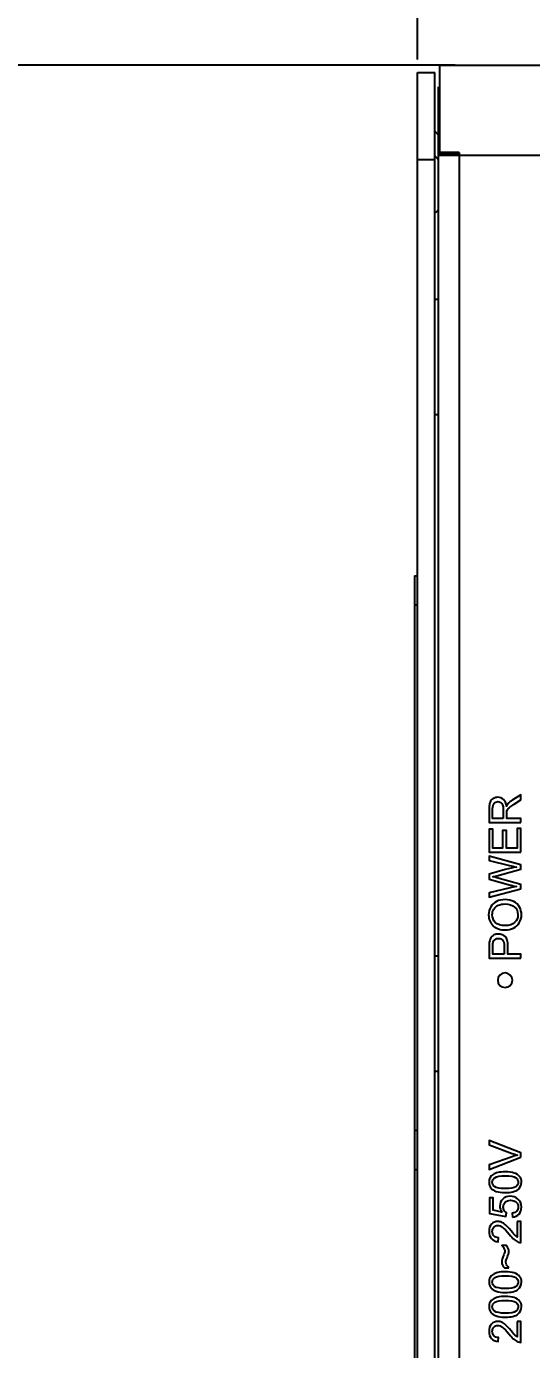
# Model space of a CAD drawing. Header units: millimetres. Extents: x 4086 to 8318, y 123 to 1549.
# Drawn here: x 6817.9 to 6852.5, y 1096.4 to 1187.1 of the extents above; entities that cross this region are included whole.
import ezdxf

# ---------------------------------------------------------------- set-up
doc = ezdxf.new("R2010")
doc.units = ezdxf.units.MM
for name, color, linetype in [('20_ALL_FEATURES', 7, 'Continuous'), ('layer 3', 7, 'Continuous'), ('尺寸', 3, 'Continuous')]:
    doc.layers.add(name, color=color, linetype=linetype)
doc.styles.get("Standard").update_dxf_attribs({"font": ''})
doc.styles.get('Standard').set_extended_font_data('SimSun')
doc.dimstyles.get("Standard").update_dxf_attribs({"dimscale": 6, "dimtxt": 5, "dimasz": 3, "dimexe": 0.18, "dimexo": 0.0625, "dimgap": 0.8, "dimtad": 1, "dimtoh": 1, "dimdec": 1, "dimzin": 0, "dimdsep": 46, "dimtxsty": 'Standard', "dimcen": 0.09, "dimclrd": 256, "dimclre": 256, "dimclrt": 256, "dimadec": 0, "dimazin": 2, "dimtfac": 1, "dimtdec": 1, "dimtofl": 0, "dimtmove": 0, "dimatfit": 3, "dimfxl": 0, "dimtolj": 1, "dimtzin": 0, "dimarcsym": 0})

# ---------------------------------------------------------------- blocks, each defined once
blk = doc.blocks.new('*D78')
at = {"layer": 'Defpoints', "color": 0}
for p in [(6726.061, 1184.425), (6847.623, 1184.425), (6850.142, 1046.425)]:
    blk.add_point(p, dxfattribs=at)
at = {"layer": '尺寸', "lineweight": -2}
for p, q in [((6847.248, 1184.425), (6724.981, 1184.425)), ((6726.061, 1064.425), (6726.061, 1166.425)), ((6849.767, 1046.425), (6724.981, 1046.425))]:
    blk.add_line(p, q, dxfattribs=at)
at = {"layer": '尺寸'}
for points in [[(6729.061, 1166.425), (6723.061, 1166.425), (6726.061, 1184.425)], [(6723.061, 1064.425), (6729.061, 1064.425), (6726.061, 1046.425)]]:
    blk.add_solid(points, dxfattribs=at)
at = {"layer": '尺寸', "insert": (6706.261, 1115.425), "char_height": 30, "attachment_point": 5, "rotation": 90}
blk.add_mtext('\\A1;138.0', dxfattribs=at)
blk = doc.blocks.new('*D79')
at = {"layer": 'Defpoints', "color": 0}
for p in [(6661.111, 1184.425), (6847.623, 1184.425), (6829.673, 1045.425)]:
    blk.add_point(p, dxfattribs=at)
at = {"layer": '尺寸', "lineweight": -2}
for p, q in [((6847.248, 1184.425), (6660.031, 1184.425)), ((6661.111, 1063.425), (6661.111, 1166.425)), ((6829.298, 1045.425), (6660.031, 1045.425))]:
    blk.add_line(p, q, dxfattribs=at)
at = {"layer": '尺寸'}
for points in [[(6664.111, 1166.425), (6658.111, 1166.425), (6661.111, 1184.425)], [(6658.111, 1063.425), (6664.111, 1063.425), (6661.111, 1045.425)]]:
    blk.add_solid(points, dxfattribs=at)
at = {"layer": '尺寸', "insert": (6641.311, 1114.925), "char_height": 30, "attachment_point": 5, "rotation": 90}
blk.add_mtext('\\A1;139.0', dxfattribs=at)
blk = doc.blocks.new('*D80')
at = {"layer": 'Defpoints', "color": 0}
for p in [(7174.673, 1270.563), (6844.673, 1184.425), (7174.673, 1183.925)]:
    blk.add_point(p, dxfattribs=at)
at = {"layer": '尺寸', "lineweight": -2}
for p, q in [((6844.673, 1184.8), (6844.673, 1271.643)), ((7174.673, 1184.3), (7174.673, 1271.643)), ((6862.673, 1270.563), (7156.673, 1270.563))]:
    blk.add_line(p, q, dxfattribs=at)
at = {"layer": '尺寸'}
for points in [[(6862.673, 1273.563), (6862.673, 1267.563), (6844.673, 1270.563)], [(7156.673, 1267.563), (7156.673, 1273.563), (7174.673, 1270.563)]]:
    blk.add_solid(points, dxfattribs=at)
at = {"layer": '尺寸', "insert": (7009.673, 1290.363), "char_height": 30, "attachment_point": 5}
blk.add_mtext('\\A1;330.0', dxfattribs=at)

msp = doc.modelspace()

# ---------------------------------------------------------------- linework, layer by layer
at = {"layer": '20_ALL_FEATURES', "color": 7, "linetype": 'Continuous'}
for p, q in [((6846.173, 1184.425), (6846.173, 1178.425)), ((6846.173, 1184.425), (7173.173, 1184.425)), ((6844.673, 1047.925), (6844.673, 1183.925)), ((6844.673, 1183.925), (6845.873, 1183.925)), ((6845.873, 1054.925), (6845.873, 1183.925)), ((6846.123, 1055.925), (6846.123, 1182.925)), ((6846.123, 1179.625), (6845.898, 1179.85)), ((6846.123, 1177.925), (6845.898, 1178.15)), ((7173.223, 1178.225), (6846.123, 1178.225)), ((6847.523, 1178.425), (6846.173, 1178.425)), ((6846.173, 1178.386), (6847.523, 1178.386)), ((6847.323, 1178.225), (6847.323, 1178.425)), ((6847.523, 1178.425), (6847.523, 1060.425)), ((6845.873, 1177.925), (6844.673, 1177.925)), ((6846.123, 1174.525), (6845.898, 1174.3)), ((6845.873, 1168.375), (6846.123, 1168.375)), ((6845.873, 1160.475), (6846.123, 1160.475)), ((6844.473, 1149.425), (6844.473, 1089.425)), ((6844.473, 1149.425), (6844.673, 1149.425)), ((6844.473, 1147.425), (6844.673, 1147.425)), ((6845.873, 1123.375), (6846.123, 1123.375)), ((6845.873, 1115.475), (6846.123, 1115.475)), ((6844.473, 1111.425), (6844.673, 1111.425)), ((6844.473, 1108.725), (6844.673, 1108.725))]:
    msp.add_line(p, q, dxfattribs=at)
at = {"layer": 'layer 3'}
for points, knots in [([(6851.759, 1132.499), (6851.759, 1132.499), (6849.582, 1132.499), (6849.582, 1132.499), (6849.582, 1132.499), (6849.582, 1132.499), (6849.582, 1133.464), (6849.582, 1133.464), (6849.582, 1133.464), (6849.582, 1133.658), (6849.602, 1133.805), (6849.641, 1133.906), (6849.641, 1133.906), (6849.68, 1134.007), (6849.749, 1134.088), (6849.848, 1134.148), (6849.848, 1134.148), (6849.946, 1134.208), (6850.056, 1134.238), (6850.176, 1134.238), (6850.176, 1134.238), (6850.33, 1134.238), (6850.46, 1134.188), (6850.566, 1134.088), (6850.566, 1134.088), (6850.672, 1133.988), (6850.739, 1133.834), (6850.768, 1133.625), (6850.768, 1133.625), (6850.804, 1133.702), (6850.841, 1133.76), (6850.876, 1133.799), (6850.876, 1133.799), (6850.953, 1133.883), (6851.05, 1133.963), (6851.166, 1134.037), (6851.166, 1134.037), (6851.166, 1134.037), (6851.759, 1134.414), (6851.759, 1134.414), (6851.759, 1134.414), (6851.759, 1134.414), (6851.759, 1134.054), (6851.759, 1134.054), (6851.759, 1134.054), (6851.759, 1134.054), (6851.306, 1133.766), (6851.306, 1133.766), (6851.306, 1133.766), (6851.175, 1133.683), (6851.075, 1133.613), (6851.006, 1133.559), (6851.006, 1133.559), (6850.936, 1133.504), (6850.888, 1133.456), (6850.86, 1133.412), (6850.86, 1133.412), (6850.833, 1133.37), (6850.814, 1133.326), (6850.802, 1133.281), (6850.802, 1133.281), (6850.796, 1133.249), (6850.792, 1133.196), (6850.792, 1133.121), (6850.792, 1133.121), (6850.792, 1133.121), (6850.792, 1132.788), (6850.792, 1132.788), (6850.792, 1132.788), (6850.792, 1132.788), (6851.759, 1132.788), (6851.759, 1132.788), (6851.759, 1132.788), (6851.759, 1132.788), (6851.759, 1132.499), (6851.759, 1132.499)], [0, 0, 0, 0, 0.05, 0.05, 0.05, 0.05, 0.1, 0.1, 0.1, 0.1, 0.15, 0.15, 0.15, 0.15, 0.2, 0.2, 0.2, 0.2, 0.25, 0.25, 0.25, 0.25, 0.3, 0.3, 0.3, 0.3, 0.35, 0.35, 0.35, 0.35, 0.4, 0.4, 0.4, 0.4, 0.45, 0.45, 0.45, 0.45, 0.5, 0.5, 0.5, 0.5, 0.55, 0.55, 0.55, 0.55, 0.6, 0.6, 0.6, 0.6, 0.65, 0.65, 0.65, 0.65, 0.7, 0.7, 0.7, 0.7, 0.75, 0.75, 0.75, 0.75, 0.8, 0.8, 0.8, 0.8, 0.85, 0.85, 0.85, 0.85, 0.9, 0.9, 0.9, 0.9, 1, 1, 1, 1]), ([(6850.543, 1132.788), (6850.543, 1132.788), (6850.543, 1133.406), (6850.543, 1133.406), (6850.543, 1133.406), (6850.543, 1133.538), (6850.529, 1133.64), (6850.502, 1133.714), (6850.502, 1133.714), (6850.475, 1133.788), (6850.431, 1133.844), (6850.371, 1133.882), (6850.371, 1133.882), (6850.311, 1133.921), (6850.246, 1133.94), (6850.176, 1133.94), (6850.176, 1133.94), (6850.073, 1133.94), (6849.988, 1133.903), (6849.922, 1133.829), (6849.922, 1133.829), (6849.855, 1133.754), (6849.822, 1133.636), (6849.822, 1133.476), (6849.822, 1133.476), (6849.822, 1133.476), (6849.822, 1132.788), (6849.822, 1132.788), (6849.822, 1132.788), (6849.822, 1132.788), (6850.543, 1132.788), (6850.543, 1132.788)], [0, 0, 0, 0, 0.111111, 0.111111, 0.111111, 0.111111, 0.222222, 0.222222, 0.222222, 0.222222, 0.333333, 0.333333, 0.333333, 0.333333, 0.444444, 0.444444, 0.444444, 0.444444, 0.555556, 0.555556, 0.555556, 0.555556, 0.666667, 0.666667, 0.666667, 0.666667, 0.777778, 0.777778, 0.777778, 0.777778, 1, 1, 1, 1]), ([(6851.759, 1130.471), (6851.759, 1130.471), (6849.582, 1130.471), (6849.582, 1130.471), (6849.582, 1130.471), (6849.582, 1130.471), (6849.582, 1132.043), (6849.582, 1132.043), (6849.582, 1132.043), (6849.582, 1132.043), (6849.838, 1132.043), (6849.838, 1132.043), (6849.838, 1132.043), (6849.838, 1132.043), (6849.838, 1130.76), (6849.838, 1130.76), (6849.838, 1130.76), (6849.838, 1130.76), (6850.506, 1130.76), (6850.506, 1130.76), (6850.506, 1130.76), (6850.506, 1130.76), (6850.506, 1131.961), (6850.506, 1131.961), (6850.506, 1131.961), (6850.506, 1131.961), (6850.762, 1131.961), (6850.762, 1131.961), (6850.762, 1131.961), (6850.762, 1131.961), (6850.762, 1130.76), (6850.762, 1130.76), (6850.762, 1130.76), (6850.762, 1130.76), (6851.504, 1130.76), (6851.504, 1130.76), (6851.504, 1130.76), (6851.504, 1130.76), (6851.504, 1132.094), (6851.504, 1132.094), (6851.504, 1132.094), (6851.504, 1132.094), (6851.759, 1132.094), (6851.759, 1132.094), (6851.759, 1132.094), (6851.759, 1132.094), (6851.759, 1130.471), (6851.759, 1130.471)], [0, 0, 0, 0, 0.076923, 0.076923, 0.076923, 0.076923, 0.153846, 0.153846, 0.153846, 0.153846, 0.230769, 0.230769, 0.230769, 0.230769, 0.307692, 0.307692, 0.307692, 0.307692, 0.384615, 0.384615, 0.384615, 0.384615, 0.461538, 0.461538, 0.461538, 0.461538, 0.538462, 0.538462, 0.538462, 0.538462, 0.615385, 0.615385, 0.615385, 0.615385, 0.692308, 0.692308, 0.692308, 0.692308, 0.769231, 0.769231, 0.769231, 0.769231, 0.846154, 0.846154, 0.846154, 0.846154, 1, 1, 1, 1]), ([(6851.759, 1127.97), (6851.759, 1127.97), (6849.582, 1127.397), (6849.582, 1127.397), (6849.582, 1127.397), (6849.582, 1127.397), (6849.582, 1127.696), (6849.582, 1127.696), (6849.582, 1127.696), (6849.582, 1127.696), (6851.01, 1128.023), (6851.01, 1128.023), (6851.01, 1128.023), (6851.159, 1128.058), (6851.308, 1128.089), (6851.455, 1128.116), (6851.455, 1128.116), (6851.222, 1128.174), (6851.089, 1128.207), (6851.053, 1128.217), (6851.053, 1128.217), (6851.053, 1128.217), (6849.582, 1128.628), (6849.582, 1128.628), (6849.582, 1128.628), (6849.582, 1128.628), (6849.582, 1128.975), (6849.582, 1128.975), (6849.582, 1128.975), (6849.582, 1128.975), (6850.684, 1129.287), (6850.684, 1129.287), (6850.684, 1129.287), (6850.958, 1129.364), (6851.215, 1129.421), (6851.455, 1129.457), (6851.455, 1129.457), (6851.317, 1129.486), (6851.16, 1129.523), (6850.982, 1129.568), (6850.982, 1129.568), (6850.982, 1129.568), (6849.582, 1129.908), (6849.582, 1129.908), (6849.582, 1129.908), (6849.582, 1129.908), (6849.582, 1130.198), (6849.582, 1130.198), (6849.582, 1130.198), (6849.582, 1130.198), (6851.759, 1129.602), (6851.759, 1129.602), (6851.759, 1129.602), (6851.759, 1129.602), (6851.759, 1129.321), (6851.759, 1129.321), (6851.759, 1129.321), (6851.759, 1129.321), (6850.101, 1128.865), (6850.101, 1128.865), (6850.101, 1128.865), (6849.962, 1128.826), (6849.877, 1128.803), (6849.845, 1128.794), (6849.845, 1128.794), (6849.944, 1128.77), (6850.03, 1128.747), (6850.1, 1128.728), (6850.1, 1128.728), (6850.1, 1128.728), (6851.759, 1128.271), (6851.759, 1128.271), (6851.759, 1128.271), (6851.759, 1128.271), (6851.759, 1127.97), (6851.759, 1127.97)], [0, 0, 0, 0, 0.05, 0.05, 0.05, 0.05, 0.1, 0.1, 0.1, 0.1, 0.15, 0.15, 0.15, 0.15, 0.2, 0.2, 0.2, 0.2, 0.25, 0.25, 0.25, 0.25, 0.3, 0.3, 0.3, 0.3, 0.35, 0.35, 0.35, 0.35, 0.4, 0.4, 0.4, 0.4, 0.45, 0.45, 0.45, 0.45, 0.5, 0.5, 0.5, 0.5, 0.55, 0.55, 0.55, 0.55, 0.6, 0.6, 0.6, 0.6, 0.65, 0.65, 0.65, 0.65, 0.7, 0.7, 0.7, 0.7, 0.75, 0.75, 0.75, 0.75, 0.8, 0.8, 0.8, 0.8, 0.85, 0.85, 0.85, 0.85, 0.9, 0.9, 0.9, 0.9, 1, 1, 1, 1]), ([(6850.7, 1125.142), (6850.339, 1125.142), (6850.056, 1125.239), (6849.852, 1125.433), (6849.852, 1125.433), (6849.647, 1125.627), (6849.546, 1125.878), (6849.546, 1126.185), (6849.546, 1126.185), (6849.546, 1126.386), (6849.594, 1126.567), (6849.689, 1126.728), (6849.689, 1126.728), (6849.785, 1126.889), (6849.919, 1127.013), (6850.091, 1127.097), (6850.091, 1127.097), (6850.262, 1127.182), (6850.457, 1127.224), (6850.674, 1127.224), (6850.674, 1127.224), (6850.895, 1127.224), (6851.092, 1127.18), (6851.266, 1127.091), (6851.266, 1127.091), (6851.44, 1127.001), (6851.572, 1126.875), (6851.661, 1126.712), (6851.661, 1126.712), (6851.751, 1126.548), (6851.796, 1126.372), (6851.796, 1126.183), (6851.796, 1126.183), (6851.796, 1125.978), (6851.746, 1125.795), (6851.647, 1125.633), (6851.647, 1125.633), (6851.548, 1125.472), (6851.413, 1125.349), (6851.242, 1125.266), (6851.242, 1125.266), (6851.071, 1125.183), (6850.891, 1125.142), (6850.7, 1125.142)], [0, 0, 0, 0, 0.083333, 0.083333, 0.083333, 0.083333, 0.166667, 0.166667, 0.166667, 0.166667, 0.25, 0.25, 0.25, 0.25, 0.333333, 0.333333, 0.333333, 0.333333, 0.416667, 0.416667, 0.416667, 0.416667, 0.5, 0.5, 0.5, 0.5, 0.583333, 0.583333, 0.583333, 0.583333, 0.666667, 0.666667, 0.666667, 0.666667, 0.75, 0.75, 0.75, 0.75, 0.833333, 0.833333, 0.833333, 0.833333, 1, 1, 1, 1]), ([(6850.705, 1125.44), (6850.967, 1125.44), (6851.173, 1125.51), (6851.323, 1125.651), (6851.323, 1125.651), (6851.474, 1125.792), (6851.549, 1125.969), (6851.549, 1126.181), (6851.549, 1126.181), (6851.549, 1126.398), (6851.473, 1126.576), (6851.321, 1126.717), (6851.321, 1126.717), (6851.169, 1126.857), (6850.953, 1126.926), (6850.674, 1126.926), (6850.674, 1126.926), (6850.497, 1126.926), (6850.342, 1126.897), (6850.21, 1126.837), (6850.21, 1126.837), (6850.079, 1126.777), (6849.976, 1126.689), (6849.904, 1126.574), (6849.904, 1126.574), (6849.831, 1126.459), (6849.795, 1126.33), (6849.795, 1126.186), (6849.795, 1126.186), (6849.795, 1125.982), (6849.865, 1125.807), (6850.005, 1125.66), (6850.005, 1125.66), (6850.145, 1125.513), (6850.378, 1125.44), (6850.705, 1125.44)], [0, 0, 0, 0, 0.1, 0.1, 0.1, 0.1, 0.2, 0.2, 0.2, 0.2, 0.3, 0.3, 0.3, 0.3, 0.4, 0.4, 0.4, 0.4, 0.5, 0.5, 0.5, 0.5, 0.6, 0.6, 0.6, 0.6, 0.7, 0.7, 0.7, 0.7, 0.8, 0.8, 0.8, 0.8, 1, 1, 1, 1]), ([(6851.759, 1123.202), (6851.759, 1123.202), (6849.582, 1123.202), (6849.582, 1123.202), (6849.582, 1123.202), (6849.582, 1123.202), (6849.582, 1124.024), (6849.582, 1124.024), (6849.582, 1124.024), (6849.582, 1124.168), (6849.589, 1124.279), (6849.603, 1124.355), (6849.603, 1124.355), (6849.621, 1124.462), (6849.655, 1124.552), (6849.704, 1124.624), (6849.704, 1124.624), (6849.754, 1124.697), (6849.824, 1124.755), (6849.914, 1124.799), (6849.914, 1124.799), (6850.004, 1124.843), (6850.102, 1124.865), (6850.21, 1124.865), (6850.21, 1124.865), (6850.395, 1124.865), (6850.551, 1124.806), (6850.679, 1124.688), (6850.679, 1124.688), (6850.807, 1124.571), (6850.871, 1124.357), (6850.871, 1124.049), (6850.871, 1124.049), (6850.871, 1124.049), (6850.871, 1123.491), (6850.871, 1123.491), (6850.871, 1123.491), (6850.871, 1123.491), (6851.759, 1123.491), (6851.759, 1123.491), (6851.759, 1123.491), (6851.759, 1123.491), (6851.759, 1123.202), (6851.759, 1123.202)], [0, 0, 0, 0, 0.083333, 0.083333, 0.083333, 0.083333, 0.166667, 0.166667, 0.166667, 0.166667, 0.25, 0.25, 0.25, 0.25, 0.333333, 0.333333, 0.333333, 0.333333, 0.416667, 0.416667, 0.416667, 0.416667, 0.5, 0.5, 0.5, 0.5, 0.583333, 0.583333, 0.583333, 0.583333, 0.666667, 0.666667, 0.666667, 0.666667, 0.75, 0.75, 0.75, 0.75, 0.833333, 0.833333, 0.833333, 0.833333, 1, 1, 1, 1]), ([(6850.616, 1123.491), (6850.616, 1123.491), (6850.616, 1124.053), (6850.616, 1124.053), (6850.616, 1124.053), (6850.616, 1124.24), (6850.581, 1124.371), (6850.512, 1124.45), (6850.512, 1124.45), (6850.443, 1124.528), (6850.345, 1124.567), (6850.219, 1124.567), (6850.219, 1124.567), (6850.128, 1124.567), (6850.05, 1124.544), (6849.985, 1124.498), (6849.985, 1124.498), (6849.921, 1124.452), (6849.878, 1124.391), (6849.857, 1124.316), (6849.857, 1124.316), (6849.844, 1124.268), (6849.838, 1124.178), (6849.838, 1124.048), (6849.838, 1124.048), (6849.838, 1124.048), (6849.838, 1123.491), (6849.838, 1123.491), (6849.838, 1123.491), (6849.838, 1123.491), (6850.616, 1123.491), (6850.616, 1123.491)], [0, 0, 0, 0, 0.111111, 0.111111, 0.111111, 0.111111, 0.222222, 0.222222, 0.222222, 0.222222, 0.333333, 0.333333, 0.333333, 0.333333, 0.444444, 0.444444, 0.444444, 0.444444, 0.555556, 0.555556, 0.555556, 0.555556, 0.666667, 0.666667, 0.666667, 0.666667, 0.777778, 0.777778, 0.777778, 0.777778, 1, 1, 1, 1]), ([(6851.759, 1109.564), (6851.759, 1109.564), (6849.582, 1108.723), (6849.582, 1108.723), (6849.582, 1108.723), (6849.582, 1108.723), (6849.582, 1109.035), (6849.582, 1109.035), (6849.582, 1109.035), (6849.582, 1109.035), (6851.164, 1109.601), (6851.164, 1109.601), (6851.164, 1109.601), (6851.291, 1109.646), (6851.409, 1109.684), (6851.52, 1109.715), (6851.52, 1109.715), (6851.401, 1109.748), (6851.283, 1109.787), (6851.164, 1109.832), (6851.164, 1109.832), (6851.164, 1109.832), (6849.582, 1110.419), (6849.582, 1110.419), (6849.582, 1110.419), (6849.582, 1110.419), (6849.582, 1110.713), (6849.582, 1110.713), (6849.582, 1110.713), (6849.582, 1110.713), (6851.759, 1109.864), (6851.759, 1109.864), (6851.759, 1109.864), (6851.759, 1109.864), (6851.759, 1109.564), (6851.759, 1109.564)], [0, 0, 0, 0, 0.1, 0.1, 0.1, 0.1, 0.2, 0.2, 0.2, 0.2, 0.3, 0.3, 0.3, 0.3, 0.4, 0.4, 0.4, 0.4, 0.5, 0.5, 0.5, 0.5, 0.6, 0.6, 0.6, 0.6, 0.7, 0.7, 0.7, 0.7, 0.8, 0.8, 0.8, 0.8, 1, 1, 1, 1]), ([(6850.685, 1107.146), (6850.428, 1107.146), (6850.22, 1107.173), (6850.063, 1107.226), (6850.063, 1107.226), (6849.905, 1107.279), (6849.784, 1107.357), (6849.7, 1107.462), (6849.7, 1107.462), (6849.615, 1107.566), (6849.573, 1107.697), (6849.573, 1107.855), (6849.573, 1107.855), (6849.573, 1107.971), (6849.596, 1108.074), (6849.643, 1108.163), (6849.643, 1108.163), (6849.691, 1108.251), (6849.758, 1108.324), (6849.847, 1108.38), (6849.847, 1108.38), (6849.935, 1108.437), (6850.043, 1108.482), (6850.17, 1108.514), (6850.17, 1108.514), (6850.298, 1108.547), (6850.469, 1108.563), (6850.685, 1108.563), (6850.685, 1108.563), (6850.94, 1108.563), (6851.147, 1108.537), (6851.304, 1108.485), (6851.304, 1108.485), (6851.462, 1108.433), (6851.583, 1108.354), (6851.668, 1108.25), (6851.668, 1108.25), (6851.753, 1108.146), (6851.796, 1108.014), (6851.796, 1107.855), (6851.796, 1107.855), (6851.796, 1107.646), (6851.721, 1107.481), (6851.572, 1107.361), (6851.572, 1107.361), (6851.389, 1107.218), (6851.094, 1107.146), (6850.685, 1107.146)], [0, 0, 0, 0, 0.076923, 0.076923, 0.076923, 0.076923, 0.153846, 0.153846, 0.153846, 0.153846, 0.230769, 0.230769, 0.230769, 0.230769, 0.307692, 0.307692, 0.307692, 0.307692, 0.384615, 0.384615, 0.384615, 0.384615, 0.461538, 0.461538, 0.461538, 0.461538, 0.538462, 0.538462, 0.538462, 0.538462, 0.615385, 0.615385, 0.615385, 0.615385, 0.692308, 0.692308, 0.692308, 0.692308, 0.769231, 0.769231, 0.769231, 0.769231, 0.846154, 0.846154, 0.846154, 0.846154, 1, 1, 1, 1]), ([(6850.686, 1107.42), (6851.044, 1107.42), (6851.282, 1107.462), (6851.4, 1107.545), (6851.4, 1107.545), (6851.518, 1107.629), (6851.577, 1107.732), (6851.577, 1107.855), (6851.577, 1107.855), (6851.577, 1107.978), (6851.517, 1108.081), (6851.399, 1108.165), (6851.399, 1108.165), (6851.281, 1108.248), (6851.043, 1108.29), (6850.686, 1108.29), (6850.686, 1108.29), (6850.328, 1108.29), (6850.089, 1108.248), (6849.972, 1108.165), (6849.972, 1108.165), (6849.854, 1108.081), (6849.795, 1107.977), (6849.795, 1107.852), (6849.795, 1107.852), (6849.795, 1107.729), (6849.847, 1107.631), (6849.951, 1107.557), (6849.951, 1107.557), (6850.083, 1107.466), (6850.329, 1107.42), (6850.686, 1107.42)], [0, 0, 0, 0, 0.111111, 0.111111, 0.111111, 0.111111, 0.222222, 0.222222, 0.222222, 0.222222, 0.333333, 0.333333, 0.333333, 0.333333, 0.444444, 0.444444, 0.444444, 0.444444, 0.555556, 0.555556, 0.555556, 0.555556, 0.666667, 0.666667, 0.666667, 0.666667, 0.777778, 0.777778, 0.777778, 0.777778, 1, 1, 1, 1]), ([(6851.188, 1105.455), (6851.188, 1105.455), (6851.166, 1105.735), (6851.166, 1105.735), (6851.166, 1105.735), (6851.302, 1105.756), (6851.405, 1105.804), (6851.474, 1105.879), (6851.474, 1105.879), (6851.542, 1105.954), (6851.577, 1106.046), (6851.577, 1106.154), (6851.577, 1106.154), (6851.577, 1106.284), (6851.528, 1106.393), (6851.431, 1106.482), (6851.431, 1106.482), (6851.334, 1106.57), (6851.205, 1106.614), (6851.045, 1106.614), (6851.045, 1106.614), (6850.893, 1106.614), (6850.772, 1106.572), (6850.684, 1106.487), (6850.684, 1106.487), (6850.596, 1106.403), (6850.552, 1106.291), (6850.552, 1106.151), (6850.552, 1106.151), (6850.552, 1106.065), (6850.572, 1105.987), (6850.611, 1105.918), (6850.611, 1105.918), (6850.651, 1105.85), (6850.702, 1105.796), (6850.765, 1105.756), (6850.765, 1105.756), (6850.765, 1105.756), (6850.728, 1105.504), (6850.728, 1105.504), (6850.728, 1105.504), (6850.728, 1105.504), (6849.609, 1105.714), (6849.609, 1105.714), (6849.609, 1105.714), (6849.609, 1105.714), (6849.609, 1106.793), (6849.609, 1106.793), (6849.609, 1106.793), (6849.609, 1106.793), (6849.865, 1106.793), (6849.865, 1106.793), (6849.865, 1106.793), (6849.865, 1106.793), (6849.865, 1105.927), (6849.865, 1105.927), (6849.865, 1105.927), (6849.865, 1105.927), (6850.452, 1105.811), (6850.452, 1105.811), (6850.452, 1105.811), (6850.36, 1105.942), (6850.315, 1106.078), (6850.315, 1106.221), (6850.315, 1106.221), (6850.315, 1106.411), (6850.381, 1106.571), (6850.512, 1106.701), (6850.512, 1106.701), (6850.644, 1106.831), (6850.814, 1106.897), (6851.02, 1106.897), (6851.02, 1106.897), (6851.217, 1106.897), (6851.388, 1106.839), (6851.531, 1106.725), (6851.531, 1106.725), (6851.707, 1106.586), (6851.796, 1106.395), (6851.796, 1106.154), (6851.796, 1106.154), (6851.796, 1105.956), (6851.74, 1105.795), (6851.629, 1105.67), (6851.629, 1105.67), (6851.518, 1105.545), (6851.371, 1105.473), (6851.188, 1105.455)], [0, 0, 0, 0, 0.043478, 0.043478, 0.043478, 0.043478, 0.086957, 0.086957, 0.086957, 0.086957, 0.130435, 0.130435, 0.130435, 0.130435, 0.173913, 0.173913, 0.173913, 0.173913, 0.217391, 0.217391, 0.217391, 0.217391, 0.26087, 0.26087, 0.26087, 0.26087, 0.304348, 0.304348, 0.304348, 0.304348, 0.347826, 0.347826, 0.347826, 0.347826, 0.391304, 0.391304, 0.391304, 0.391304, 0.434783, 0.434783, 0.434783, 0.434783, 0.478261, 0.478261, 0.478261, 0.478261, 0.521739, 0.521739, 0.521739, 0.521739, 0.565217, 0.565217, 0.565217, 0.565217, 0.608696, 0.608696, 0.608696, 0.608696, 0.652174, 0.652174, 0.652174, 0.652174, 0.695652, 0.695652, 0.695652, 0.695652, 0.73913, 0.73913, 0.73913, 0.73913, 0.782609, 0.782609, 0.782609, 0.782609, 0.826087, 0.826087, 0.826087, 0.826087, 0.869565, 0.869565, 0.869565, 0.869565, 0.913043, 0.913043, 0.913043, 0.913043, 1, 1, 1, 1]), ([(6851.504, 1105.166), (6851.504, 1105.166), (6851.759, 1105.166), (6851.759, 1105.166), (6851.759, 1105.166), (6851.759, 1105.166), (6851.759, 1103.725), (6851.759, 1103.725), (6851.759, 1103.725), (6851.695, 1103.723), (6851.633, 1103.734), (6851.573, 1103.756), (6851.573, 1103.756), (6851.475, 1103.793), (6851.379, 1103.853), (6851.284, 1103.934), (6851.284, 1103.934), (6851.189, 1104.016), (6851.08, 1104.132), (6850.955, 1104.284), (6850.955, 1104.284), (6850.761, 1104.52), (6850.608, 1104.68), (6850.494, 1104.763), (6850.494, 1104.763), (6850.381, 1104.847), (6850.273, 1104.889), (6850.172, 1104.889), (6850.172, 1104.889), (6850.066, 1104.889), (6849.977, 1104.851), (6849.904, 1104.775), (6849.904, 1104.775), (6849.831, 1104.699), (6849.795, 1104.6), (6849.795, 1104.478), (6849.795, 1104.478), (6849.795, 1104.349), (6849.833, 1104.245), (6849.91, 1104.168), (6849.91, 1104.168), (6849.987, 1104.09), (6850.093, 1104.051), (6850.23, 1104.05), (6850.23, 1104.05), (6850.23, 1104.05), (6850.202, 1103.777), (6850.202, 1103.777), (6850.202, 1103.777), (6849.998, 1103.795), (6849.842, 1103.866), (6849.734, 1103.989), (6849.734, 1103.989), (6849.627, 1104.112), (6849.573, 1104.277), (6849.573, 1104.484), (6849.573, 1104.484), (6849.573, 1104.693), (6849.631, 1104.859), (6849.747, 1104.98), (6849.747, 1104.98), (6849.863, 1105.102), (6850.007, 1105.163), (6850.178, 1105.163), (6850.178, 1105.163), (6850.265, 1105.163), (6850.351, 1105.145), (6850.435, 1105.109), (6850.435, 1105.109), (6850.52, 1105.074), (6850.608, 1105.015), (6850.701, 1104.932), (6850.701, 1104.932), (6850.794, 1104.849), (6850.922, 1104.712), (6851.085, 1104.52), (6851.085, 1104.52), (6851.219, 1104.359), (6851.311, 1104.256), (6851.359, 1104.21), (6851.359, 1104.21), (6851.407, 1104.165), (6851.455, 1104.127), (6851.504, 1104.097), (6851.504, 1104.097), (6851.504, 1104.097), (6851.504, 1105.166), (6851.504, 1105.166)], [0, 0, 0, 0, 0.043478, 0.043478, 0.043478, 0.043478, 0.086957, 0.086957, 0.086957, 0.086957, 0.130435, 0.130435, 0.130435, 0.130435, 0.173913, 0.173913, 0.173913, 0.173913, 0.217391, 0.217391, 0.217391, 0.217391, 0.26087, 0.26087, 0.26087, 0.26087, 0.304348, 0.304348, 0.304348, 0.304348, 0.347826, 0.347826, 0.347826, 0.347826, 0.391304, 0.391304, 0.391304, 0.391304, 0.434783, 0.434783, 0.434783, 0.434783, 0.478261, 0.478261, 0.478261, 0.478261, 0.521739, 0.521739, 0.521739, 0.521739, 0.565217, 0.565217, 0.565217, 0.565217, 0.608696, 0.608696, 0.608696, 0.608696, 0.652174, 0.652174, 0.652174, 0.652174, 0.695652, 0.695652, 0.695652, 0.695652, 0.73913, 0.73913, 0.73913, 0.73913, 0.782609, 0.782609, 0.782609, 0.782609, 0.826087, 0.826087, 0.826087, 0.826087, 0.869565, 0.869565, 0.869565, 0.869565, 0.913043, 0.913043, 0.913043, 0.913043, 1, 1, 1, 1]), ([(6850.929, 1101.989), (6850.929, 1101.989), (6850.625, 1101.989), (6850.625, 1101.989), (6850.625, 1101.989), (6850.507, 1102.094), (6850.449, 1102.232), (6850.449, 1102.402), (6850.449, 1102.402), (6850.449, 1102.462), (6850.457, 1102.524), (6850.475, 1102.589), (6850.475, 1102.589), (6850.492, 1102.655), (6850.527, 1102.748), (6850.579, 1102.869), (6850.579, 1102.869), (6850.608, 1102.937), (6850.627, 1102.988), (6850.636, 1103.023), (6850.636, 1103.023), (6850.645, 1103.057), (6850.649, 1103.091), (6850.649, 1103.125), (6850.649, 1103.125), (6850.649, 1103.19), (6850.63, 1103.257), (6850.592, 1103.326), (6850.592, 1103.326), (6850.553, 1103.395), (6850.504, 1103.455), (6850.446, 1103.509), (6850.446, 1103.509), (6850.446, 1103.509), (6850.762, 1103.509), (6850.762, 1103.509), (6850.762, 1103.509), (6850.821, 1103.446), (6850.863, 1103.381), (6850.889, 1103.316), (6850.889, 1103.316), (6850.916, 1103.252), (6850.929, 1103.179), (6850.929, 1103.098), (6850.929, 1103.098), (6850.929, 1103.038), (6850.922, 1102.981), (6850.908, 1102.927), (6850.908, 1102.927), (6850.894, 1102.873), (6850.861, 1102.787), (6850.808, 1102.67), (6850.808, 1102.67), (6850.755, 1102.553), (6850.728, 1102.455), (6850.728, 1102.376), (6850.728, 1102.376), (6850.728, 1102.313), (6850.742, 1102.253), (6850.769, 1102.198), (6850.769, 1102.198), (6850.796, 1102.142), (6850.85, 1102.072), (6850.929, 1101.989)], [0, 0, 0, 0, 0.058824, 0.058824, 0.058824, 0.058824, 0.117647, 0.117647, 0.117647, 0.117647, 0.176471, 0.176471, 0.176471, 0.176471, 0.235294, 0.235294, 0.235294, 0.235294, 0.294118, 0.294118, 0.294118, 0.294118, 0.352941, 0.352941, 0.352941, 0.352941, 0.411765, 0.411765, 0.411765, 0.411765, 0.470588, 0.470588, 0.470588, 0.470588, 0.529412, 0.529412, 0.529412, 0.529412, 0.588235, 0.588235, 0.588235, 0.588235, 0.647059, 0.647059, 0.647059, 0.647059, 0.705882, 0.705882, 0.705882, 0.705882, 0.764706, 0.764706, 0.764706, 0.764706, 0.823529, 0.823529, 0.823529, 0.823529, 0.882353, 0.882353, 0.882353, 0.882353, 1, 1, 1, 1]), ([(6850.685, 1100.298), (6850.428, 1100.298), (6850.22, 1100.324), (6850.063, 1100.377), (6850.063, 1100.377), (6849.905, 1100.43), (6849.784, 1100.509), (6849.7, 1100.613), (6849.7, 1100.613), (6849.615, 1100.717), (6849.573, 1100.848), (6849.573, 1101.006), (6849.573, 1101.006), (6849.573, 1101.123), (6849.596, 1101.225), (6849.643, 1101.314), (6849.643, 1101.314), (6849.691, 1101.402), (6849.758, 1101.475), (6849.847, 1101.532), (6849.847, 1101.532), (6849.935, 1101.588), (6850.043, 1101.633), (6850.17, 1101.666), (6850.17, 1101.666), (6850.298, 1101.698), (6850.469, 1101.715), (6850.685, 1101.715), (6850.685, 1101.715), (6850.94, 1101.715), (6851.147, 1101.688), (6851.304, 1101.636), (6851.304, 1101.636), (6851.462, 1101.584), (6851.583, 1101.505), (6851.668, 1101.401), (6851.668, 1101.401), (6851.753, 1101.297), (6851.796, 1101.165), (6851.796, 1101.006), (6851.796, 1101.006), (6851.796, 1100.797), (6851.721, 1100.632), (6851.572, 1100.513), (6851.572, 1100.513), (6851.389, 1100.369), (6851.094, 1100.298), (6850.685, 1100.298)], [0, 0, 0, 0, 0.076923, 0.076923, 0.076923, 0.076923, 0.153846, 0.153846, 0.153846, 0.153846, 0.230769, 0.230769, 0.230769, 0.230769, 0.307692, 0.307692, 0.307692, 0.307692, 0.384615, 0.384615, 0.384615, 0.384615, 0.461538, 0.461538, 0.461538, 0.461538, 0.538462, 0.538462, 0.538462, 0.538462, 0.615385, 0.615385, 0.615385, 0.615385, 0.692308, 0.692308, 0.692308, 0.692308, 0.769231, 0.769231, 0.769231, 0.769231, 0.846154, 0.846154, 0.846154, 0.846154, 1, 1, 1, 1]), ([(6850.686, 1100.571), (6851.044, 1100.571), (6851.282, 1100.613), (6851.4, 1100.697), (6851.4, 1100.697), (6851.518, 1100.78), (6851.577, 1100.884), (6851.577, 1101.006), (6851.577, 1101.006), (6851.577, 1101.129), (6851.517, 1101.232), (6851.399, 1101.316), (6851.399, 1101.316), (6851.281, 1101.399), (6851.043, 1101.441), (6850.686, 1101.441), (6850.686, 1101.441), (6850.328, 1101.441), (6850.089, 1101.399), (6849.972, 1101.316), (6849.972, 1101.316), (6849.854, 1101.233), (6849.795, 1101.128), (6849.795, 1101.003), (6849.795, 1101.003), (6849.795, 1100.881), (6849.847, 1100.782), (6849.951, 1100.709), (6849.951, 1100.709), (6850.083, 1100.617), (6850.329, 1100.571), (6850.686, 1100.571)], [0, 0, 0, 0, 0.111111, 0.111111, 0.111111, 0.111111, 0.222222, 0.222222, 0.222222, 0.222222, 0.333333, 0.333333, 0.333333, 0.333333, 0.444444, 0.444444, 0.444444, 0.444444, 0.555556, 0.555556, 0.555556, 0.555556, 0.666667, 0.666667, 0.666667, 0.666667, 0.777778, 0.777778, 0.777778, 0.777778, 1, 1, 1, 1]), ([(6850.685, 1098.607), (6850.428, 1098.607), (6850.22, 1098.633), (6850.063, 1098.686), (6850.063, 1098.686), (6849.905, 1098.739), (6849.784, 1098.818), (6849.7, 1098.922), (6849.7, 1098.922), (6849.615, 1099.026), (6849.573, 1099.157), (6849.573, 1099.315), (6849.573, 1099.315), (6849.573, 1099.432), (6849.596, 1099.534), (6849.643, 1099.623), (6849.643, 1099.623), (6849.691, 1099.711), (6849.758, 1099.784), (6849.847, 1099.841), (6849.847, 1099.841), (6849.935, 1099.897), (6850.043, 1099.942), (6850.17, 1099.974), (6850.17, 1099.974), (6850.298, 1100.007), (6850.469, 1100.024), (6850.685, 1100.024), (6850.685, 1100.024), (6850.94, 1100.024), (6851.147, 1099.997), (6851.304, 1099.945), (6851.304, 1099.945), (6851.462, 1099.893), (6851.583, 1099.814), (6851.668, 1099.71), (6851.668, 1099.71), (6851.753, 1099.606), (6851.796, 1099.474), (6851.796, 1099.315), (6851.796, 1099.315), (6851.796, 1099.106), (6851.721, 1098.941), (6851.572, 1098.822), (6851.572, 1098.822), (6851.389, 1098.678), (6851.094, 1098.607), (6850.685, 1098.607)], [0, 0, 0, 0, 0.076923, 0.076923, 0.076923, 0.076923, 0.153846, 0.153846, 0.153846, 0.153846, 0.230769, 0.230769, 0.230769, 0.230769, 0.307692, 0.307692, 0.307692, 0.307692, 0.384615, 0.384615, 0.384615, 0.384615, 0.461538, 0.461538, 0.461538, 0.461538, 0.538462, 0.538462, 0.538462, 0.538462, 0.615385, 0.615385, 0.615385, 0.615385, 0.692308, 0.692308, 0.692308, 0.692308, 0.769231, 0.769231, 0.769231, 0.769231, 0.846154, 0.846154, 0.846154, 0.846154, 1, 1, 1, 1]), ([(6850.686, 1098.88), (6851.044, 1098.88), (6851.282, 1098.922), (6851.4, 1099.006), (6851.4, 1099.006), (6851.518, 1099.089), (6851.577, 1099.193), (6851.577, 1099.315), (6851.577, 1099.315), (6851.577, 1099.438), (6851.517, 1099.541), (6851.399, 1099.625), (6851.399, 1099.625), (6851.281, 1099.708), (6851.043, 1099.75), (6850.686, 1099.75), (6850.686, 1099.75), (6850.328, 1099.75), (6850.089, 1099.708), (6849.972, 1099.625), (6849.972, 1099.625), (6849.854, 1099.542), (6849.795, 1099.437), (6849.795, 1099.312), (6849.795, 1099.312), (6849.795, 1099.19), (6849.847, 1099.091), (6849.951, 1099.018), (6849.951, 1099.018), (6850.083, 1098.926), (6850.329, 1098.88), (6850.686, 1098.88)], [0, 0, 0, 0, 0.111111, 0.111111, 0.111111, 0.111111, 0.222222, 0.222222, 0.222222, 0.222222, 0.333333, 0.333333, 0.333333, 0.333333, 0.444444, 0.444444, 0.444444, 0.444444, 0.555556, 0.555556, 0.555556, 0.555556, 0.666667, 0.666667, 0.666667, 0.666667, 0.777778, 0.777778, 0.777778, 0.777778, 1, 1, 1, 1]), ([(6851.504, 1098.317), (6851.504, 1098.317), (6851.759, 1098.317), (6851.759, 1098.317), (6851.759, 1098.317), (6851.759, 1098.317), (6851.759, 1096.876), (6851.759, 1096.876), (6851.759, 1096.876), (6851.695, 1096.874), (6851.633, 1096.885), (6851.573, 1096.908), (6851.573, 1096.908), (6851.475, 1096.945), (6851.379, 1097.004), (6851.284, 1097.086), (6851.284, 1097.086), (6851.189, 1097.167), (6851.08, 1097.284), (6850.955, 1097.435), (6850.955, 1097.435), (6850.761, 1097.671), (6850.608, 1097.831), (6850.494, 1097.915), (6850.494, 1097.915), (6850.381, 1097.999), (6850.273, 1098.041), (6850.172, 1098.041), (6850.172, 1098.041), (6850.066, 1098.041), (6849.977, 1098.003), (6849.904, 1097.927), (6849.904, 1097.927), (6849.831, 1097.851), (6849.795, 1097.751), (6849.795, 1097.629), (6849.795, 1097.629), (6849.795, 1097.5), (6849.833, 1097.397), (6849.91, 1097.319), (6849.91, 1097.319), (6849.987, 1097.242), (6850.093, 1097.203), (6850.23, 1097.202), (6850.23, 1097.202), (6850.23, 1097.202), (6850.202, 1096.928), (6850.202, 1096.928), (6850.202, 1096.928), (6849.998, 1096.947), (6849.842, 1097.018), (6849.734, 1097.14), (6849.734, 1097.14), (6849.627, 1097.263), (6849.573, 1097.428), (6849.573, 1097.635), (6849.573, 1097.635), (6849.573, 1097.844), (6849.631, 1098.01), (6849.747, 1098.131), (6849.747, 1098.131), (6849.863, 1098.254), (6850.007, 1098.314), (6850.178, 1098.314), (6850.178, 1098.314), (6850.265, 1098.314), (6850.351, 1098.297), (6850.435, 1098.261), (6850.435, 1098.261), (6850.52, 1098.225), (6850.608, 1098.166), (6850.701, 1098.083), (6850.701, 1098.083), (6850.794, 1098), (6850.922, 1097.863), (6851.085, 1097.671), (6851.085, 1097.671), (6851.219, 1097.511), (6851.311, 1097.407), (6851.359, 1097.362), (6851.359, 1097.362), (6851.407, 1097.316), (6851.455, 1097.279), (6851.504, 1097.249), (6851.504, 1097.249), (6851.504, 1097.249), (6851.504, 1098.317), (6851.504, 1098.317)], [0, 0, 0, 0, 0.043478, 0.043478, 0.043478, 0.043478, 0.086957, 0.086957, 0.086957, 0.086957, 0.130435, 0.130435, 0.130435, 0.130435, 0.173913, 0.173913, 0.173913, 0.173913, 0.217391, 0.217391, 0.217391, 0.217391, 0.26087, 0.26087, 0.26087, 0.26087, 0.304348, 0.304348, 0.304348, 0.304348, 0.347826, 0.347826, 0.347826, 0.347826, 0.391304, 0.391304, 0.391304, 0.391304, 0.434783, 0.434783, 0.434783, 0.434783, 0.478261, 0.478261, 0.478261, 0.478261, 0.521739, 0.521739, 0.521739, 0.521739, 0.565217, 0.565217, 0.565217, 0.565217, 0.608696, 0.608696, 0.608696, 0.608696, 0.652174, 0.652174, 0.652174, 0.652174, 0.695652, 0.695652, 0.695652, 0.695652, 0.73913, 0.73913, 0.73913, 0.73913, 0.782609, 0.782609, 0.782609, 0.782609, 0.826087, 0.826087, 0.826087, 0.826087, 0.869565, 0.869565, 0.869565, 0.869565, 0.913043, 0.913043, 0.913043, 0.913043, 1, 1, 1, 1])]:
    msp.add_open_spline(points, degree=3, knots=knots, dxfattribs=at)
at = {"layer": 'layer 3', "color": 142}
msp.add_open_spline([(6850.671, 1122.196), (6850.947, 1122.196), (6851.171, 1121.972), (6851.171, 1121.696), (6851.171, 1121.696), (6851.171, 1121.419), (6850.947, 1121.196), (6850.671, 1121.196), (6850.671, 1121.196), (6850.394, 1121.196), (6850.171, 1121.419), (6850.171, 1121.696), (6850.171, 1121.696), (6850.171, 1121.972), (6850.394, 1122.196), (6850.671, 1122.196)], degree=3, knots=[0, 0, 0, 0, 0.2, 0.2, 0.2, 0.2, 0.4, 0.4, 0.4, 0.4, 0.6, 0.6, 0.6, 0.6, 1, 1, 1, 1], dxfattribs=at)

# ---------------------------------------------------------------- dimensions: what is measured, and where the dimension line sits
at = {"layer": '尺寸'}
dim = msp.add_linear_dim(base=(7174.673, 1270.563), p1=(6844.673, 1184.425), p2=(7174.673, 1183.925), dimstyle='Standard', dxfattribs=at)
dim.commit()
dim.dimension.update_dxf_attribs({"geometry": '*D80', "text_midpoint": (7009.673, 1270.563), "dimtype": 160})
for base, p1, picture, middle in [((6661.111, 1184.425), (6829.673, 1045.425), '*D79', (6661.111, 1114.925)), ((6726.061, 1184.425), (6850.142, 1046.425), '*D78', (6726.061, 1115.425))]:
    dim = msp.add_linear_dim(base=base, p1=p1, p2=(6847.623, 1184.425), angle=90, dimstyle='Standard', dxfattribs=at)
    dim.commit()
    dim.dimension.update_dxf_attribs({"geometry": picture, "text_midpoint": middle, "dimtype": 160})

doc.saveas('drawing.dxf')
